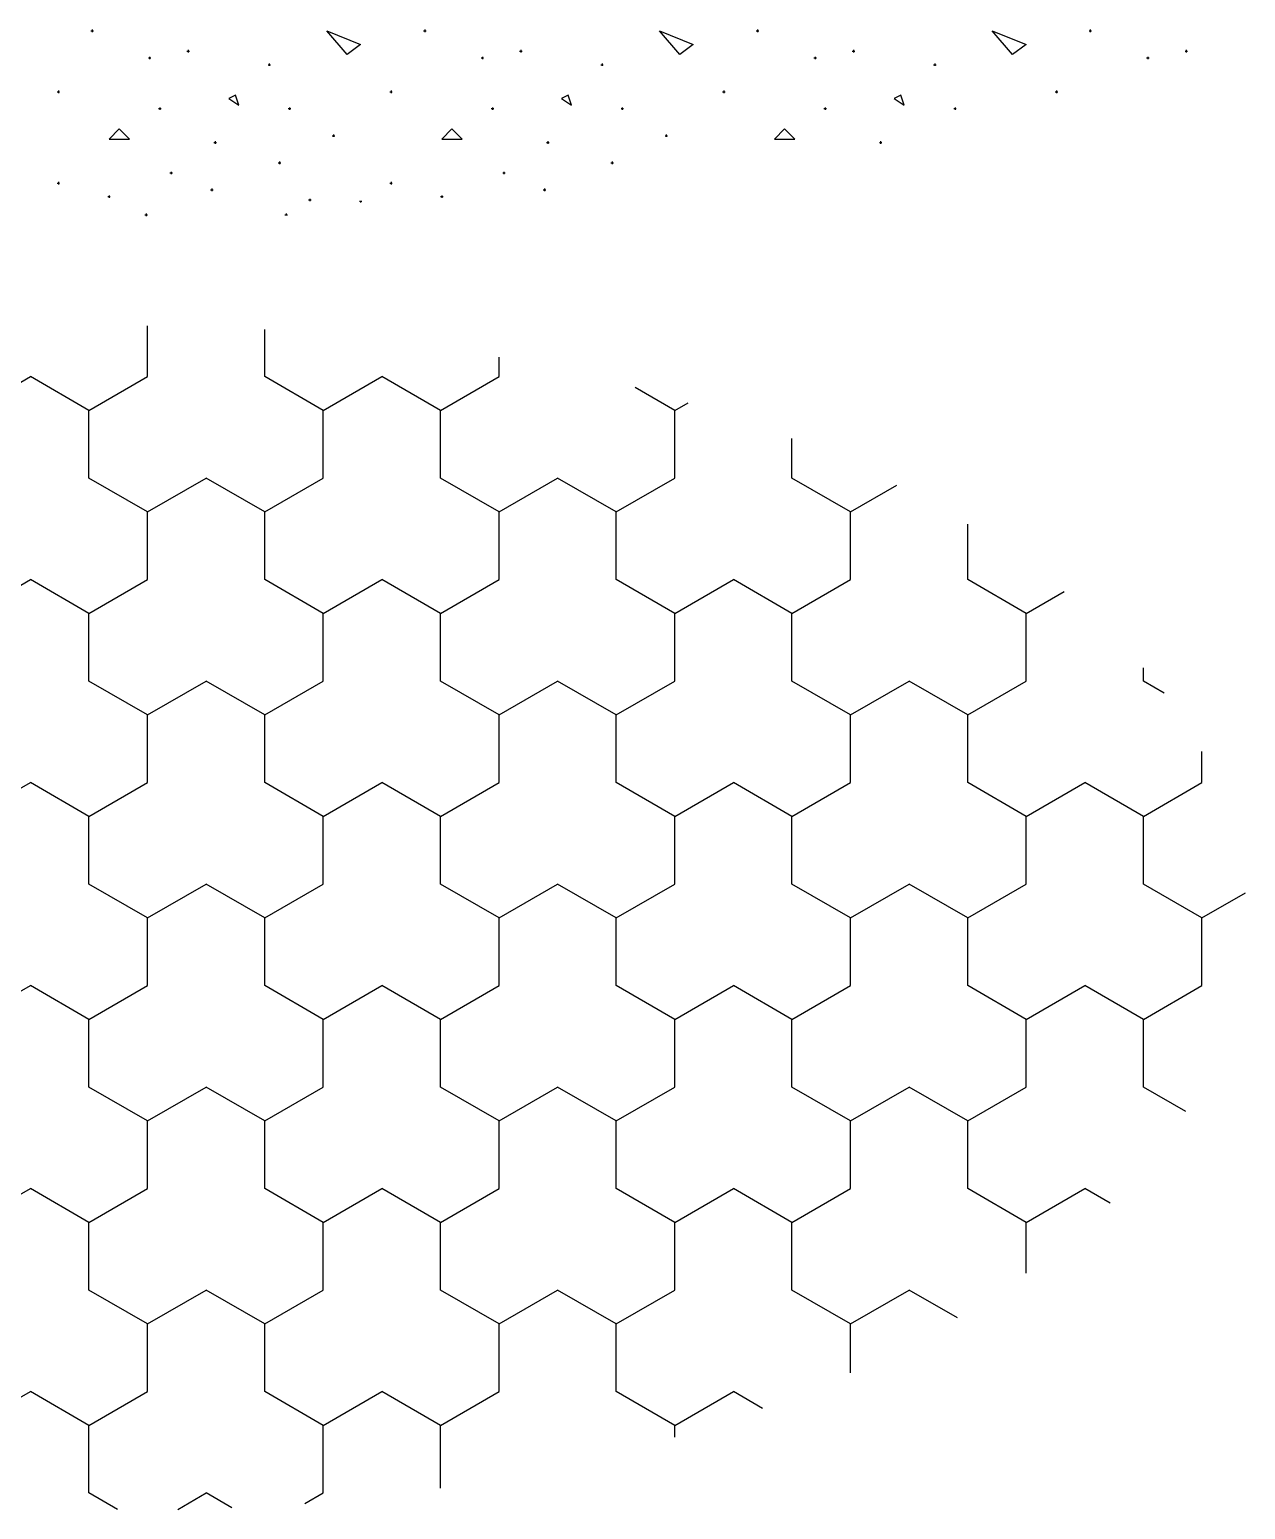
# Model space of a CAD drawing. Header units: metres. Extents: x -77 to 448, y 4806 to 5239.
# Drawn here: x -34.868 to -34.149, y 4919.648 to 4920.523 of the extents above; entities that cross this region are included whole.
import ezdxf
from ezdxf.enums import TextEntityAlignment as Align

# ---------------------------------------------------------------- set-up
doc = ezdxf.new("R2010")
doc.units = ezdxf.units.M
doc.layers.add('V-WE-VH-OPENVERHARDING_STRAATBAKSTEEN-S', color=90, linetype='Continuous', lineweight=25)
doc.styles.add('NLCS-ISO', font='NLCS-ISO.ttf')

# ---------------------------------------------------------------- blocks, each defined once
blk = doc.blocks.new('SVH-DELTA_KL-SO')
for p, q in [((0, 1.6002), (0, 1.75)), ((0.3466, 1.6002), (0.3466, 1.7397)), ((1.0394, 1.6002), (1.0394, 1.6576)), ((-0.5196, 1.5002), (-0.3464, 1.6002)), ((-0.1732, 1.5002), (-0.3464, 1.6002)), ((-0.1732, 1.5002), (0, 1.6002)), ((0.5198, 1.5002), (0.3466, 1.6002)), ((0.5198, 1.5002), (0.693, 1.6002)), ((0.8662, 1.5002), (0.693, 1.6002)), ((0.8662, 1.5002), (1.0394, 1.6002)), ((1.5592, 1.5002), (1.4423, 1.5677)), ((-0.1732, 1.3002), (-0.1732, 1.5002)), ((0.5198, 1.3002), (0.5198, 1.5002)), ((0.8662, 1.3002), (0.8662, 1.5002)), ((1.5592, 1.5002), (1.5987, 1.523)), ((1.5592, 1.3002), (1.5592, 1.5002)), ((1.9056, 1.3002), (1.9056, 1.4171)), ((0, 1.2002), (-0.1732, 1.3002)), ((0, 1.2002), (0.1732, 1.3002)), ((0.3466, 1.2002), (0.1734, 1.3002)), ((0.3466, 1.2002), (0.5198, 1.3002)), ((1.0394, 1.2002), (0.8662, 1.3002)), ((1.0394, 1.2002), (1.2126, 1.3002)), ((1.386, 1.2002), (1.2128, 1.3002)), ((1.386, 1.2002), (1.5592, 1.3002)), ((2.0788, 1.2002), (1.9056, 1.3002)), ((2.0788, 1.2002), (2.2161, 1.2795)), ((0, 1.0001), (0, 1.2001)), ((0.3466, 1.0001), (0.3466, 1.2001)), ((1.0394, 1.0001), (1.0394, 1.2001)), ((1.386, 1.0001), (1.386, 1.2001)), ((2.0788, 1.0001), (2.0788, 1.2001)), ((2.4254, 1.0001), (2.4254, 1.1644)), ((-0.5196, 0.9001), (-0.3464, 1.0001)), ((-0.1732, 0.9001), (-0.3464, 1.0001)), ((-0.1732, 0.9001), (0, 1.0001)), ((0.5198, 0.9001), (0.3466, 1.0001)), ((0.5198, 0.9001), (0.693, 1.0001)), ((0.8662, 0.9001), (0.693, 1.0001)), ((0.8662, 0.9001), (1.0394, 1.0001)), ((1.5592, 0.9001), (1.386, 1.0001)), ((1.5592, 0.9001), (1.7324, 1.0001)), ((1.9056, 0.9001), (1.7324, 1.0001)), ((1.9056, 0.9001), (2.0788, 1.0001)), ((2.5986, 0.9001), (2.4254, 1.0001)), ((2.5986, 0.9001), (2.7109, 0.9649)), ((-0.1732, 0.7001), (-0.1732, 0.9001)), ((0.5198, 0.7001), (0.5198, 0.9001)), ((0.8662, 0.7001), (0.8662, 0.9001)), ((1.5592, 0.7001), (1.5592, 0.9001)), ((1.9056, 0.7001), (1.9056, 0.9001)), ((2.5986, 0.7001), (2.5986, 0.9001)), ((0, 0.6001), (-0.1732, 0.7001)), ((0, 0.6001), (0.1732, 0.7001)), ((0.3466, 0.6001), (0.1734, 0.7001)), ((0.3466, 0.6001), (0.5198, 0.7001)), ((1.0394, 0.6001), (0.8662, 0.7001)), ((1.0394, 0.6001), (1.2126, 0.7001)), ((1.386, 0.6001), (1.2128, 0.7001)), ((1.386, 0.6001), (1.5592, 0.7001)), ((2.0788, 0.6001), (1.9056, 0.7001)), ((2.0788, 0.6001), (2.252, 0.7001)), ((2.4254, 0.6001), (2.2522, 0.7001)), ((2.4254, 0.6001), (2.5986, 0.7001)), ((2.945, 0.7001), (2.945, 0.7397)), ((3.0061, 0.6648), (2.945, 0.7001)), ((0, 0.4), (0, 0.6)), ((0.3466, 0.4), (0.3466, 0.6)), ((1.0394, 0.4), (1.0394, 0.6)), ((1.386, 0.4), (1.386, 0.6)), ((2.0788, 0.4), (2.0788, 0.6)), ((2.4254, 0.4), (2.4254, 0.6)), ((3.1182, 0.4), (3.1182, 0.4922)), ((-0.5196, 0.3), (-0.3464, 0.4)), ((-0.1732, 0.3), (-0.3464, 0.4)), ((-0.1732, 0.3), (0, 0.4)), ((0.5198, 0.3), (0.3466, 0.4)), ((0.5198, 0.3), (0.693, 0.4)), ((0.8662, 0.3), (0.693, 0.4)), ((0.8662, 0.3), (1.0394, 0.4)), ((1.5592, 0.3), (1.386, 0.4)), ((1.5592, 0.3), (1.7324, 0.4)), ((1.9056, 0.3), (1.7324, 0.4)), ((1.9056, 0.3), (2.0788, 0.4)), ((2.5986, 0.3), (2.4254, 0.4)), ((2.5986, 0.3), (2.7718, 0.4)), ((2.945, 0.3), (2.7718, 0.4)), ((2.945, 0.3), (3.1182, 0.4)), ((-0.1732, 0.1), (-0.1732, 0.3)), ((0.5198, 0.1), (0.5198, 0.3)), ((0.8662, 0.1), (0.8662, 0.3)), ((1.5592, 0.1), (1.5592, 0.3)), ((1.9056, 0.1), (1.9056, 0.3)), ((2.5986, 0.1), (2.5986, 0.3)), ((2.945, 0.1), (2.945, 0.3)), ((0, 0), (-0.1732, 0.1)), ((0, 0), (0.1732, 0.1)), ((0.3466, 0), (0.1734, 0.1)), ((0.3466, 0), (0.5198, 0.1)), ((1.0394, 0), (0.8662, 0.1)), ((1.0394, 0), (1.2126, 0.1)), ((1.386, 0), (1.2128, 0.1)), ((1.386, 0), (1.5592, 0.1)), ((2.0788, 0), (1.9056, 0.1)), ((2.0788, 0), (2.252, 0.1)), ((2.4254, 0), (2.2522, 0.1)), ((2.4254, 0), (2.5986, 0.1)), ((3.1182, 0), (2.945, 0.1)), ((3.1182, 0), (3.2466, 0.0741)), ((0, -0.2001), (0, -0.0001)), ((0.3466, -0.2001), (0.3466, -0.0001)), ((1.0394, -0.2001), (1.0394, -0.0001)), ((1.386, -0.2001), (1.386, -0.0001)), ((2.0788, -0.2001), (2.0788, -0.0001)), ((2.4254, -0.2001), (2.4254, -0.0001)), ((3.1182, -0.2001), (3.1182, -0.0001)), ((-0.5196, -0.3001), (-0.3464, -0.2001)), ((-0.1732, -0.3001), (-0.3464, -0.2001)), ((-0.1732, -0.3001), (0, -0.2001)), ((0.5198, -0.3001), (0.3466, -0.2001)), ((0.5198, -0.3001), (0.693, -0.2001)), ((0.8662, -0.3001), (0.693, -0.2001)), ((0.8662, -0.3001), (1.0394, -0.2001)), ((1.5592, -0.3001), (1.386, -0.2001)), ((1.5592, -0.3001), (1.7324, -0.2001)), ((1.9056, -0.3001), (1.7324, -0.2001)), ((1.9056, -0.3001), (2.0788, -0.2001)), ((2.5986, -0.3001), (2.4254, -0.2001)), ((2.5986, -0.3001), (2.7718, -0.2001)), ((2.945, -0.3001), (2.7718, -0.2001)), ((2.945, -0.3001), (3.1182, -0.2001)), ((-0.1732, -0.5001), (-0.1732, -0.3001)), ((0.5198, -0.5001), (0.5198, -0.3001)), ((0.8662, -0.5001), (0.8662, -0.3001)), ((1.5592, -0.5001), (1.5592, -0.3001)), ((1.9056, -0.5001), (1.9056, -0.3001)), ((2.5986, -0.5001), (2.5986, -0.3001)), ((2.945, -0.5001), (2.945, -0.3001)), ((0, -0.6001), (-0.1732, -0.5001)), ((0, -0.6001), (0.1732, -0.5001)), ((0.3466, -0.6001), (0.1734, -0.5001)), ((0.3466, -0.6001), (0.5198, -0.5001)), ((1.0394, -0.6001), (0.8662, -0.5001)), ((1.0394, -0.6001), (1.2126, -0.5001)), ((1.386, -0.6001), (1.2128, -0.5001)), ((1.386, -0.6001), (1.5592, -0.5001)), ((2.0788, -0.6001), (1.9056, -0.5001)), ((2.0788, -0.6001), (2.252, -0.5001)), ((2.4254, -0.6001), (2.2522, -0.5001)), ((2.4254, -0.6001), (2.5986, -0.5001)), ((3.0705, -0.5725), (2.945, -0.5001)), ((0, -0.8002), (0, -0.6002)), ((0.3466, -0.8002), (0.3466, -0.6002)), ((1.0394, -0.8002), (1.0394, -0.6002)), ((1.386, -0.8002), (1.386, -0.6002)), ((2.0788, -0.8002), (2.0788, -0.6002)), ((2.4254, -0.8002), (2.4254, -0.6002)), ((-0.5196, -0.9002), (-0.3464, -0.8002)), ((-0.1732, -0.9002), (-0.3464, -0.8002)), ((-0.1732, -0.9002), (0, -0.8002)), ((0.5198, -0.9002), (0.3466, -0.8002)), ((0.5198, -0.9002), (0.693, -0.8002)), ((0.8662, -0.9002), (0.693, -0.8002)), ((0.8662, -0.9002), (1.0394, -0.8002)), ((1.5592, -0.9002), (1.386, -0.8002)), ((1.5592, -0.9002), (1.7324, -0.8002)), ((1.9056, -0.9002), (1.7324, -0.8002)), ((1.9056, -0.9002), (2.0788, -0.8002)), ((2.5986, -0.9002), (2.4254, -0.8002)), ((2.5986, -0.9002), (2.7718, -0.8002)), ((2.8467, -0.8435), (2.7718, -0.8002)), ((-0.1732, -1.1002), (-0.1732, -0.9002)), ((0.5198, -1.1002), (0.5198, -0.9002)), ((0.8662, -1.1002), (0.8662, -0.9002)), ((1.5592, -1.1002), (1.5592, -0.9002)), ((1.9056, -1.1002), (1.9056, -0.9002)), ((2.5986, -1.0506), (2.5986, -0.9002)), ((0, -1.2002), (-0.1732, -1.1002)), ((0, -1.2002), (0.1732, -1.1002)), ((0.3466, -1.2002), (0.1734, -1.1002)), ((0.3466, -1.2002), (0.5198, -1.1002)), ((1.0394, -1.2002), (0.8662, -1.1002)), ((1.0394, -1.2002), (1.2126, -1.1002)), ((1.386, -1.2002), (1.2128, -1.1002)), ((1.386, -1.2002), (1.5592, -1.1002)), ((2.0788, -1.2002), (1.9056, -1.1002)), ((2.0788, -1.2002), (2.252, -1.1002)), ((2.395, -1.1826), (2.2522, -1.1002)), ((0, -1.4003), (0, -1.2003)), ((0.3466, -1.4003), (0.3466, -1.2003)), ((1.0394, -1.4003), (1.0394, -1.2003)), ((1.386, -1.4003), (1.386, -1.2003)), ((2.0788, -1.3449), (2.0788, -1.2003)), ((-0.5196, -1.5003), (-0.3464, -1.4003)), ((-0.1732, -1.5003), (-0.3464, -1.4003)), ((-0.1732, -1.5003), (0, -1.4003)), ((0.5198, -1.5003), (0.3466, -1.4003)), ((0.5198, -1.5003), (0.693, -1.4003)), ((0.8662, -1.5003), (0.693, -1.4003)), ((0.8662, -1.5003), (1.0394, -1.4003)), ((1.5592, -1.5003), (1.386, -1.4003)), ((1.5592, -1.5003), (1.7324, -1.4003)), ((1.8187, -1.4501), (1.7324, -1.4003)), ((-0.1732, -1.7003), (-0.1732, -1.5003)), ((0.5198, -1.7003), (0.5198, -1.5003)), ((0.8662, -1.6862), (0.8662, -1.5003)), ((1.5592, -1.5351), (1.5592, -1.5003)), ((-0.0892, -1.7488), (-0.1732, -1.7003)), ((0.0892, -1.7488), (0.1732, -1.7003)), ((0.2496, -1.7443), (0.1734, -1.7003)), ((0.4652, -1.7318), (0.5198, -1.7003))]:
    blk.add_line(p, q)
at = {"style": 'NLCS-ISO'}
blk.add_attdef('FORMAAT', text='', height=1.8, dxfattribs=at).set_placement((-4.25, 0), align=Align.MIDDLE_RIGHT)
blk.add_attdef('KLEUR', text='', height=1.8, dxfattribs=at).set_placement((4.25, 0), align=Align.MIDDLE_LEFT)
at = {"style": 'NLCS-ISO', "flags": 1}
blk.add_attdef('FUNCTIE', text='', height=1.8, dxfattribs=at).set_placement((0, -2.75), align=Align.TOP_CENTER)
blk = doc.blocks.new('SVH-FUNDERING_01-SO')
for p, q in [((-0.1675, -2.3776), (-0.16, -2.3776)), ((-0.1637, -2.3739), (-0.1637, -2.3814)), ((0.5302, -2.3776), (0.6301, -2.4176)), ((0.5902, -2.4476), (0.5302, -2.3776)), ((0.8164, -2.3776), (0.8239, -2.3776)), ((0.8202, -2.3739), (0.8202, -2.3814)), ((1.5141, -2.3776), (1.614, -2.4176)), ((1.5741, -2.4476), (1.5141, -2.3776)), ((1.8003, -2.3776), (1.8078, -2.3776)), ((1.8041, -2.3739), (1.8041, -2.3814)), ((2.498, -2.3776), (2.5979, -2.4176)), ((2.558, -2.4476), (2.498, -2.3776)), ((2.7842, -2.3776), (2.7917, -2.3776)), ((2.788, -2.3739), (2.788, -2.3814)), ((0.1164, -2.4376), (0.1239, -2.4376)), ((0.1202, -2.4339), (0.1202, -2.4413)), ((0.6301, -2.4176), (0.5902, -2.4476)), ((1.1003, -2.4376), (1.1078, -2.4376)), ((1.1041, -2.4339), (1.1041, -2.4413)), ((1.614, -2.4176), (1.5741, -2.4476)), ((2.0842, -2.4376), (2.0917, -2.4376)), ((2.088, -2.4339), (2.088, -2.4413)), ((2.5979, -2.4176), (2.558, -2.4476)), ((3.0681, -2.4376), (3.0756, -2.4376)), ((3.0719, -2.4339), (3.0719, -2.4413)), ((0.0025, -2.4576), (0.01, -2.4576)), ((0.0063, -2.4539), (0.0063, -2.4613)), ((0.3564, -2.4776), (0.3639, -2.4776)), ((0.3602, -2.4739), (0.3602, -2.4814)), ((0.9864, -2.4576), (0.9939, -2.4576)), ((0.9902, -2.4539), (0.9902, -2.4613)), ((1.3403, -2.4776), (1.3478, -2.4776)), ((1.3441, -2.4739), (1.3441, -2.4814)), ((1.9703, -2.4576), (1.9778, -2.4576)), ((1.9741, -2.4539), (1.9741, -2.4613)), ((2.3242, -2.4776), (2.3317, -2.4776)), ((2.328, -2.4739), (2.328, -2.4814)), ((2.9542, -2.4576), (2.9617, -2.4576)), ((2.958, -2.4539), (2.958, -2.4613)), ((-0.2675, -2.5576), (-0.26, -2.5576)), ((-0.2637, -2.5539), (-0.2637, -2.5614)), ((0.2601, -2.5676), (0.2401, -2.5776)), ((0.2401, -2.5776), (0.2702, -2.5976)), ((0.2702, -2.5976), (0.2601, -2.5676)), ((0.7164, -2.5576), (0.7239, -2.5576)), ((0.7202, -2.5539), (0.7202, -2.5614)), ((1.244, -2.5676), (1.224, -2.5776)), ((1.224, -2.5776), (1.2541, -2.5976)), ((1.2541, -2.5976), (1.244, -2.5676)), ((1.7003, -2.5576), (1.7078, -2.5576)), ((1.7041, -2.5539), (1.7041, -2.5614)), ((2.2279, -2.5676), (2.2079, -2.5776)), ((2.2079, -2.5776), (2.238, -2.5976)), ((2.238, -2.5976), (2.2279, -2.5676)), ((2.6842, -2.5576), (2.6917, -2.5576)), ((2.688, -2.5539), (2.688, -2.5614)), ((0.0325, -2.6076), (0.04, -2.6076)), ((0.0363, -2.6039), (0.0363, -2.6114)), ((0.4164, -2.6076), (0.4239, -2.6076)), ((0.4202, -2.6039), (0.4202, -2.6114)), ((1.0164, -2.6076), (1.0239, -2.6076)), ((1.0202, -2.6039), (1.0202, -2.6114)), ((1.4003, -2.6076), (1.4078, -2.6076)), ((1.4041, -2.6039), (1.4041, -2.6114)), ((2.0003, -2.6076), (2.0078, -2.6076)), ((2.0041, -2.6039), (2.0041, -2.6114)), ((2.3842, -2.6076), (2.3917, -2.6076)), ((2.388, -2.6039), (2.388, -2.6114)), ((-0.0837, -2.6676), (-0.1137, -2.6976)), ((-0.0537, -2.6976), (-0.0837, -2.6676)), ((0.9002, -2.6676), (0.8702, -2.6976)), ((0.9302, -2.6976), (0.9002, -2.6676)), ((1.8841, -2.6676), (1.8541, -2.6976)), ((1.9141, -2.6976), (1.8841, -2.6676)), ((-0.1137, -2.6976), (-0.0537, -2.6976)), ((0.1964, -2.7076), (0.2039, -2.7076)), ((0.2002, -2.7039), (0.2002, -2.7113)), ((0.5464, -2.6876), (0.5539, -2.6876)), ((0.5502, -2.6839), (0.5502, -2.6914)), ((0.8702, -2.6976), (0.9302, -2.6976)), ((1.1803, -2.7076), (1.1878, -2.7076)), ((1.1841, -2.7039), (1.1841, -2.7113)), ((1.5303, -2.6876), (1.5378, -2.6876)), ((1.5341, -2.6839), (1.5341, -2.6914)), ((1.8541, -2.6976), (1.9141, -2.6976)), ((2.1642, -2.7076), (2.1717, -2.7076)), ((2.168, -2.7039), (2.168, -2.7113)), ((0.0664, -2.7976), (0.0739, -2.7976)), ((0.0702, -2.7939), (0.0702, -2.8014)), ((0.3864, -2.7676), (0.3939, -2.7676)), ((0.3902, -2.7639), (0.3902, -2.7714)), ((1.0503, -2.7976), (1.0578, -2.7976)), ((1.0541, -2.7939), (1.0541, -2.8014)), ((1.3703, -2.7676), (1.3778, -2.7676)), ((1.3741, -2.7639), (1.3741, -2.7714)), ((-0.2675, -2.8276), (-0.26, -2.8276)), ((-0.2637, -2.8239), (-0.2637, -2.8314)), ((0.7164, -2.8276), (0.7239, -2.8276)), ((0.7202, -2.8239), (0.7202, -2.8314)), ((-0.1175, -2.8676), (-0.11, -2.8676)), ((-0.1137, -2.8639), (-0.1137, -2.8714)), ((0.1864, -2.8476), (0.1939, -2.8476)), ((0.1902, -2.8439), (0.1902, -2.8514)), ((0.4764, -2.8776), (0.4839, -2.8776)), ((0.4802, -2.8739), (0.4802, -2.8814)), ((0.6264, -2.8814), (0.6339, -2.8814)), ((0.6301, -2.8814), (0.6301, -2.8852)), ((0.8664, -2.8676), (0.8739, -2.8676)), ((0.8702, -2.8639), (0.8702, -2.8714)), ((1.1703, -2.8476), (1.1778, -2.8476)), ((1.1741, -2.8439), (1.1741, -2.8514)), ((-0.0075, -2.9214), (0, -2.9214)), ((-0.0038, -2.9177), (-0.0038, -2.9251)), ((0.4064, -2.9214), (0.4139, -2.9214)), ((0.4102, -2.9177), (0.4102, -2.9222))]:
    blk.add_line(p, q)
at = {"style": 'NLCS-ISO'}
blk.add_attdef('KLEUR', text='', height=1.8, dxfattribs=at).set_placement((6.525, 0), align=Align.MIDDLE_LEFT)

msp = doc.modelspace()

# ---------------------------------------------------------------- block references
at = {"layer": 'V-WE-VH-OPENVERHARDING_STRAATBAKSTEEN-S', "xscale": 0.2, "yscale": 0.2, "zscale": 0.2}
for name, p in [('SVH-FUNDERING_01-SO', (-34.79848, 4920.99788)), ('SVH-DELTA_KL-SO', (-34.79848, 4919.99788))]:
    msp.add_blockref(name, p, dxfattribs=at)

doc.saveas('drawing.dxf')
